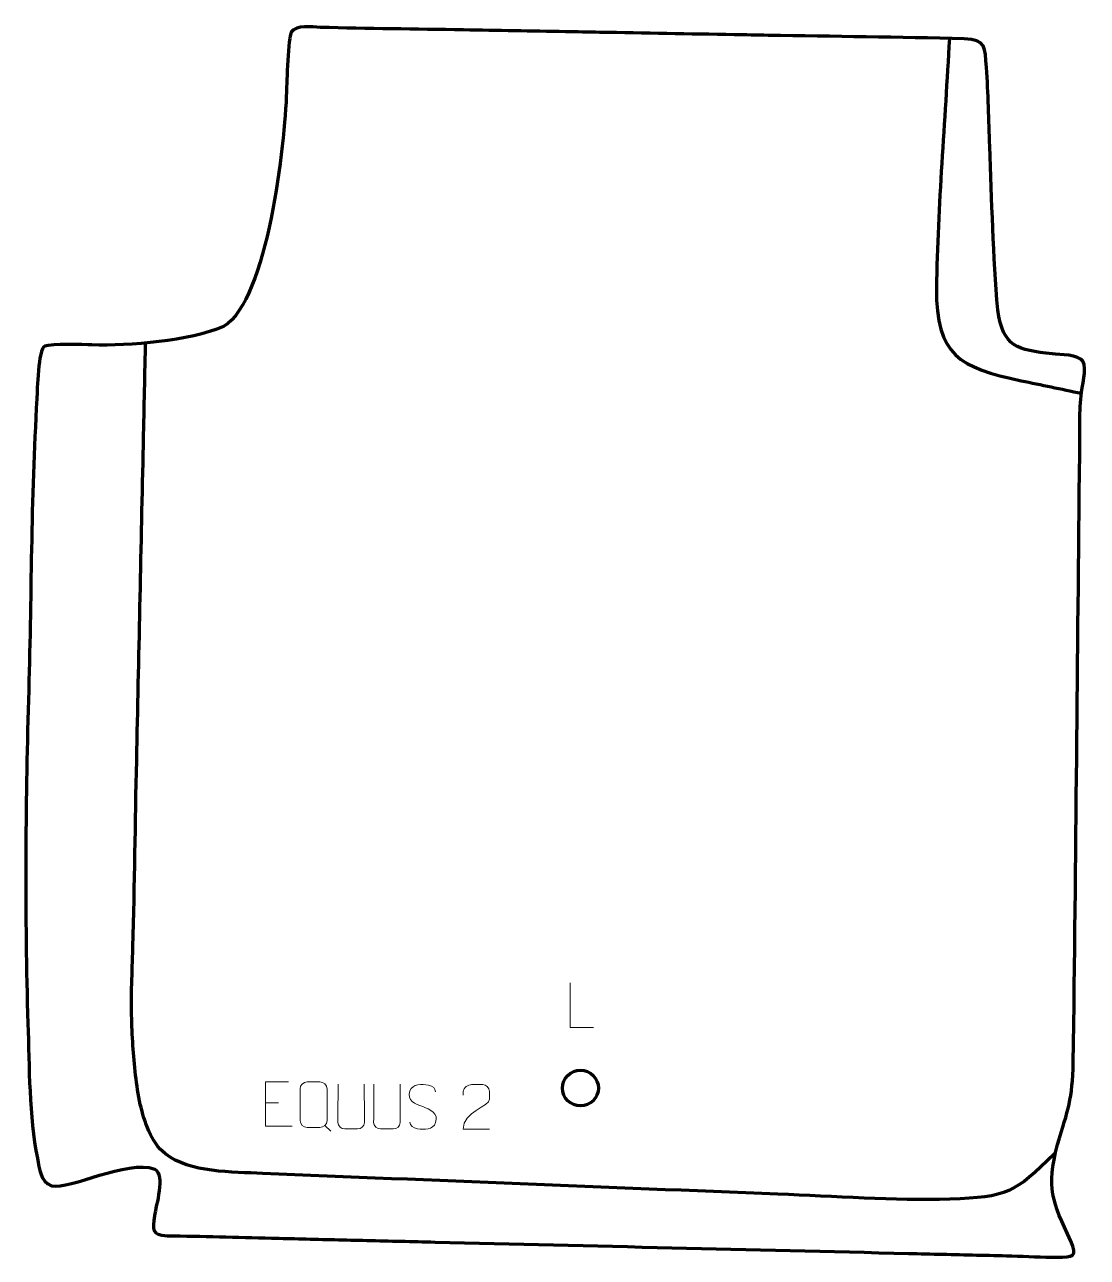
# Model space of a CAD drawing. Header units: millimetres. Extents: x 1405 to 1999, y 180 to 869.
import ezdxf

# ---------------------------------------------------------------- set-up
doc = ezdxf.new("R2010")
doc.units = ezdxf.units.MM
doc.header["$MEASUREMENT"] = 0
doc.layers.add('layer 1', color=7, linetype='Continuous')
doc.layers.add('layer 2', color=7, linetype='Continuous')

msp = doc.modelspace()

# ---------------------------------------------------------------- linework, layer by layer
at = {"layer": 'layer 1', "color": 142, "lineweight": 200}
msp.add_ellipse((1715.6566, 274.5089), major_axis=(0, 10), ratio=1, dxfattribs=at)
at = {"layer": 'layer 1', "color": 142, "lineweight": 158}
for points, knots in [([(1921.8642, 861.2568), (1919.3567, 814.9581), (1915.4297, 767.9898), (1914.6081, 721.6959), (1914.6081, 721.6959), (1914.5186, 684.1577), (1927.4463, 677.2913), (1962.0484, 669.9718), (1962.0484, 669.9718), (1973.226, 667.6073), (1984.3774, 665.3618), (1995.552, 662.923)], [0, 0, 0, 0, 0.25, 0.25, 0.25, 0.25, 0.5, 0.5, 0.5, 0.5, 1, 1, 1, 1]), ([(1980.603, 237.7356), (1958.1449, 215.7362), (1954.3276, 213.4729), (1922.1529, 212.4029), (1922.1529, 212.4029), (1890.8613, 211.3622), (1857.4454, 213.9883), (1826.0209, 215.2129), (1826.0209, 215.2129), (1730.014, 218.9543), (1633.978, 222.817), (1537.9817, 226.8194), (1537.9817, 226.8194), (1521.3352, 227.5137), (1497.0642, 227.0677), (1483.6321, 237.7719), (1483.6321, 237.7719), (1475.4441, 244.2969), (1472.0868, 255.6258), (1469.5854, 265.3956), (1469.5854, 265.3956), (1467.4158, 275.8444), (1466.2803, 287.5599), (1465.5068, 298.2271), (1465.5068, 298.2271), (1464.6894, 309.7157), (1464.5585, 321.1311), (1464.8168, 332.6414), (1464.8168, 332.6414), (1465.0121, 339.2985), (1465.3095, 345.9526), (1465.4875, 352.61), (1465.4875, 352.61), (1465.4875, 352.61), (1465.5122, 353.533), (1465.5122, 353.533), (1465.5122, 353.533), (1466.4053, 388.256), (1466.8591, 422.9894), (1467.5945, 457.7161), (1467.5945, 457.7161), (1468.8116, 514.9524), (1470.0341, 572.1887), (1471.2524, 629.425), (1471.2524, 629.425), (1471.6517, 648.1802), (1472.0509, 666.9355), (1472.4501, 685.6908), (1472.4501, 685.6908), (1472.4704, 686.6445), (1472.4907, 687.5981), (1472.511, 688.5518), (1472.511, 688.5518), (1472.511, 688.5518), (1472.5516, 690.4591), (1472.5516, 690.4591)], [0, 0, 0, 0, 0.06666667, 0.06666667, 0.06666667, 0.06666667, 0.13333333, 0.13333333, 0.13333333, 0.13333333, 0.2, 0.2, 0.2, 0.2, 0.26666667, 0.26666667, 0.26666667, 0.26666667, 0.33333333, 0.33333333, 0.33333333, 0.33333333, 0.4, 0.4, 0.4, 0.4, 0.46666667, 0.46666667, 0.46666667, 0.46666667, 0.53333333, 0.53333333, 0.53333333, 0.53333333, 0.6, 0.6, 0.6, 0.6, 0.66666667, 0.66666667, 0.66666667, 0.66666667, 0.73333333, 0.73333333, 0.73333333, 0.73333333, 0.8, 0.8, 0.8, 0.8, 0.86666667, 0.86666667, 0.86666667, 0.86666667, 1, 1, 1, 1])]:
    msp.add_open_spline(points, degree=3, knots=knots, dxfattribs=at)
at = {"layer": 'layer 1', "color": 250, "lineweight": 9}
for points, knots in [([(1722.8733, 308.3043), (1722.8733, 308.3043), (1709.9242, 308.3043), (1709.9242, 308.3043), (1709.9242, 308.3043), (1709.9242, 308.3043), (1709.9242, 333.2579), (1709.9242, 333.2579)], [0, 0, 0, 0, 0.33333333, 0.33333333, 0.33333333, 0.33333333, 1, 1, 1, 1]), ([(1552.5257, 278.0712), (1552.5257, 278.0712), (1539.6518, 278.0712), (1539.6518, 278.0712), (1539.6518, 278.0712), (1539.6518, 278.0712), (1539.6518, 253.1176), (1539.6518, 253.1176), (1539.6518, 253.1176), (1539.6518, 253.1176), (1554.5176, 253.1176), (1554.5176, 253.1176)], [0, 0, 0, 0, 0.25, 0.25, 0.25, 0.25, 0.5, 0.5, 0.5, 0.5, 1, 1, 1, 1]), ([(1562.8983, 277.8929), (1565.2661, 277.8929), (1567.6341, 277.8929), (1570.0021, 277.8929), (1570.0021, 277.8929), (1571.9839, 277.9291), (1574.0112, 276.4106), (1574.0383, 273.929), (1574.0383, 273.929), (1574.038, 268.0784), (1574.038, 262.2275), (1574.0383, 256.3761), (1574.0383, 256.3761), (1573.8961, 254.0108), (1572.1886, 252.5045), (1570.0021, 252.4935), (1570.0021, 252.4935), (1567.6281, 252.494), (1565.2543, 252.494), (1562.8808, 252.4935), (1562.8808, 252.4935), (1560.9209, 252.3863), (1558.9131, 254.3048), (1558.9246, 256.3585), (1558.9246, 256.3585), (1558.9249, 262.2325), (1558.9249, 268.1063), (1558.9246, 273.9797), (1558.9246, 273.9797), (1558.9289, 276.1563), (1560.7071, 277.9066), (1562.8983, 277.8929)], [0, 0, 0, 0, 0.11111111, 0.11111111, 0.11111111, 0.11111111, 0.22222222, 0.22222222, 0.22222222, 0.22222222, 0.33333333, 0.33333333, 0.33333333, 0.33333333, 0.44444444, 0.44444444, 0.44444444, 0.44444444, 0.55555556, 0.55555556, 0.55555556, 0.55555556, 0.66666667, 0.66666667, 0.66666667, 0.66666667, 0.77777778, 0.77777778, 0.77777778, 0.77777778, 1, 1, 1, 1]), ([(1594.8088, 276.6201), (1594.8084, 271.0806), (1594.9042, 260.8788), (1594.9046, 255.3384), (1594.9046, 255.3384), (1594.7648, 253.0989), (1593.0876, 251.6727), (1590.9399, 251.6622), (1590.9399, 251.6622), (1588.608, 251.6626), (1586.2761, 251.6626), (1583.9446, 251.6622), (1583.9446, 251.6622), (1582.0196, 251.5607), (1580.0475, 253.3772), (1580.0587, 255.3217), (1580.0587, 255.3217), (1580.059, 260.8836), (1580.1544, 271.059), (1580.154, 276.6201)], [0, 0, 0, 0, 0.16666667, 0.16666667, 0.16666667, 0.16666667, 0.33333333, 0.33333333, 0.33333333, 0.33333333, 0.5, 0.5, 0.5, 0.5, 0.66666667, 0.66666667, 0.66666667, 0.66666667, 1, 1, 1, 1]), ([(1614.8088, 276.6201), (1614.8084, 271.0806), (1614.9042, 260.8788), (1614.9046, 255.3384), (1614.9046, 255.3384), (1614.7648, 253.0989), (1613.0876, 251.6727), (1610.9399, 251.6622), (1610.9399, 251.6622), (1608.608, 251.6626), (1606.2761, 251.6626), (1603.9446, 251.6622), (1603.9446, 251.6622), (1602.0196, 251.5607), (1600.0475, 253.3772), (1600.0587, 255.3217), (1600.0587, 255.3217), (1600.059, 260.8836), (1600.1544, 271.059), (1600.154, 276.6201)], [0, 0, 0, 0, 0.16666667, 0.16666667, 0.16666667, 0.16666667, 0.33333333, 0.33333333, 0.33333333, 0.33333333, 0.5, 0.5, 0.5, 0.5, 0.66666667, 0.66666667, 0.66666667, 0.66666667, 1, 1, 1, 1]), ([(1627.4816, 264.1392), (1623.2333, 265.6096), (1618.3252, 267.4054), (1620.3303, 272.9257), (1620.3303, 272.9257), (1621.8338, 277.0656), (1627.0474, 276.6771), (1630.651, 276.076), (1630.651, 276.076), (1633.5116, 275.5988), (1634.3763, 274.3856), (1634.6869, 272.3015)], [0, 0, 0, 0, 0.25, 0.25, 0.25, 0.25, 0.5, 0.5, 0.5, 0.5, 1, 1, 1, 1]), ([(1664.8476, 251.4782), (1659.9332, 251.4785), (1655.0188, 251.4785), (1650.1047, 251.4782), (1650.1047, 251.4782), (1650.1047, 261.4105), (1664.7557, 264.0517), (1664.8476, 268.362), (1664.8476, 268.362), (1664.8473, 269.7861), (1664.8473, 271.2098), (1664.8476, 272.6331), (1664.8476, 272.6331), (1664.8307, 274.7102), (1662.7079, 276.435), (1661.0369, 276.4523), (1661.0369, 276.4523), (1658.9637, 276.4519), (1656.8908, 276.4519), (1654.8184, 276.4523), (1654.8184, 276.4523), (1652.9963, 276.4688), (1650.1716, 274.6767), (1650.1047, 272.5831), (1650.1047, 272.5831), (1650.1047, 272.5831), (1650.1047, 270.5283), (1650.1047, 270.5283)], [0, 0, 0, 0, 0.125, 0.125, 0.125, 0.125, 0.25, 0.25, 0.25, 0.25, 0.375, 0.375, 0.375, 0.375, 0.5, 0.5, 0.5, 0.5, 0.625, 0.625, 0.625, 0.625, 0.75, 0.75, 0.75, 0.75, 1, 1, 1, 1]), ([(1627.4816, 264.1391), (1631.5002, 262.4924), (1636.5297, 260.6041), (1634.6957, 255.2438), (1634.6957, 255.2438), (1633.2359, 250.9774), (1628.3251, 251.2341), (1624.599, 251.7888), (1624.599, 251.7888), (1621.849, 252.1986), (1620.6281, 253.4121), (1620.2501, 255.5243)], [0, 0, 0, 0, 0.25, 0.25, 0.25, 0.25, 0.5, 0.5, 0.5, 0.5, 1, 1, 1, 1])]:
    msp.add_open_spline(points, degree=3, knots=knots, dxfattribs=at)
for points in [[(1539.6518, 266.1915), (1539.6518, 266.1915), (1546.8199, 266.1915), (1546.8199, 266.1915)], [(1572.8284, 253.5915), (1572.8284, 253.5915), (1576.0386, 250.3846), (1576.0386, 250.3846)]]:
    msp.add_open_spline(points, degree=3, dxfattribs=at)
at = {"layer": 'layer 2', "color": 242, "lineweight": 158}
msp.add_open_spline([(1570.1776, 867.5305), (1596.7332, 866.7461), (1623.5869, 866.5735), (1650.1838, 866.0994), (1650.1838, 866.0994), (1669.2249, 865.76), (1688.266, 865.4206), (1707.3071, 865.0812), (1707.3071, 865.0812), (1713.6541, 864.9681), (1720.0011, 864.855), (1726.3481, 864.7418), (1726.3481, 864.7418), (1751.4189, 864.295), (1776.4896, 863.8481), (1801.5604, 863.4012), (1801.5604, 863.4012), (1807.9074, 863.2881), (1814.2545, 863.175), (1820.6015, 863.0618), (1820.6015, 863.0618), (1857.127, 862.4183), (1893.6577, 862.0708), (1930.1785, 861.1739), (1930.1785, 861.1739), (1942.5995, 860.6531), (1941.7457, 856.4273), (1942.5954, 845.1142), (1942.5954, 845.1142), (1943.6449, 830.6812), (1943.8175, 815.5935), (1944.4325, 801.0487), (1944.4325, 801.0487), (1945.6796, 770.7895), (1946.1787, 739.7134), (1948.9699, 709.6074), (1948.9699, 709.6074), (1951.7883, 688.554), (1959.9456, 687.1434), (1979.4577, 685.005), (1979.4577, 685.005), (1983.4989, 684.6463), (1994.3252, 684.5497), (1996.5123, 680.8407), (1996.5123, 680.8407), (1998.974, 676.666), (1995.9684, 666.6044), (1995.4312, 661.4601), (1995.4312, 661.4601), (1994.3933, 651.5211), (1994.8411, 639.1936), (1994.7279, 628.9676), (1994.7279, 628.9676), (1993.475, 515.6688), (1992.6601, 402.306), (1991.109, 289.0201), (1991.109, 289.0201), (1990.6048, 267.8486), (1988.2187, 262.6509), (1982.3179, 242.9816), (1982.3179, 242.9816), (1975.9002, 218.1613), (1979.4225, 211.2933), (1989.718, 188.9752), (1989.718, 188.9752), (1993.8045, 180.1167), (1990.8934, 179.9479), (1981.9374, 179.8998), (1981.9374, 179.8998), (1973.7856, 179.856), (1965.0774, 180.4842), (1956.8042, 180.6827), (1956.8042, 180.6827), (1956.8042, 180.6827), (1956.1378, 180.6987), (1956.1378, 180.6987), (1956.1378, 180.6987), (1949.7915, 180.8509), (1943.4453, 181.0031), (1937.099, 181.1553), (1937.099, 181.1553), (1924.4065, 181.4597), (1911.7139, 181.7642), (1899.0214, 182.0686), (1899.0214, 182.0686), (1810.8083, 184.1845), (1722.5951, 186.3003), (1634.382, 188.4161), (1634.382, 188.4161), (1621.6894, 188.7206), (1608.9969, 189.025), (1596.3044, 189.3295), (1596.3044, 189.3295), (1584.2465, 189.6187), (1572.1885, 189.9079), (1560.1306, 190.1971), (1560.1306, 190.1971), (1554.419, 190.3341), (1548.7073, 190.4711), (1542.9957, 190.6081), (1542.9957, 190.6081), (1523.4312, 191.0862), (1504.1861, 191.7867), (1484.5854, 191.8758), (1484.5854, 191.8758), (1475.802, 192.4962), (1476.6014, 195.1306), (1477.5505, 203.1271), (1477.5505, 203.1271), (1478.3492, 208.8491), (1483.6403, 225.8666), (1477.7834, 229.2137), (1477.7834, 229.2137), (1461.8762, 234.838), (1430.4527, 217.4051), (1420.0353, 219.8832), (1420.0353, 219.8832), (1413.6015, 222.4775), (1413.3808, 229.1327), (1412.0741, 235.2406), (1412.0741, 235.2406), (1407.495, 258.6311), (1407.531, 286.5568), (1406.7779, 310.5862), (1406.7779, 310.5862), (1404.9789, 371.3675), (1405.2823, 430.8516), (1407.1165, 491.6168), (1407.1165, 491.6168), (1408.75, 547.4759), (1408.4239, 604.0834), (1411.8106, 659.7881), (1411.8106, 659.7881), (1412.0307, 664.3584), (1412.3748, 687.6797), (1416.246, 689.2508), (1416.246, 689.2508), (1419.814, 690.6988), (1437.8927, 690.1791), (1442.5928, 689.9892), (1442.5928, 689.9892), (1463.8388, 689.4578), (1496.6925, 691.9579), (1516.1772, 700.2691), (1516.1772, 700.2691), (1540.9185, 715.3705), (1550.5418, 802.8897), (1551.3086, 831.4593), (1551.3086, 831.4593), (1551.442, 836.4285), (1552.3352, 862.2537), (1553.9753, 864.8492), (1553.9753, 864.8492), (1556.6292, 869.0493), (1565.8923, 867.7727), (1570.1776, 867.5305)], degree=3, knots=[0, 0, 0, 0, 0.025, 0.025, 0.025, 0.025, 0.05, 0.05, 0.05, 0.05, 0.075, 0.075, 0.075, 0.075, 0.1, 0.1, 0.1, 0.1, 0.125, 0.125, 0.125, 0.125, 0.15, 0.15, 0.15, 0.15, 0.175, 0.175, 0.175, 0.175, 0.2, 0.2, 0.2, 0.2, 0.225, 0.225, 0.225, 0.225, 0.25, 0.25, 0.25, 0.25, 0.275, 0.275, 0.275, 0.275, 0.3, 0.3, 0.3, 0.3, 0.325, 0.325, 0.325, 0.325, 0.35, 0.35, 0.35, 0.35, 0.375, 0.375, 0.375, 0.375, 0.4, 0.4, 0.4, 0.4, 0.425, 0.425, 0.425, 0.425, 0.45, 0.45, 0.45, 0.45, 0.475, 0.475, 0.475, 0.475, 0.5, 0.5, 0.5, 0.5, 0.525, 0.525, 0.525, 0.525, 0.55, 0.55, 0.55, 0.55, 0.575, 0.575, 0.575, 0.575, 0.6, 0.6, 0.6, 0.6, 0.625, 0.625, 0.625, 0.625, 0.65, 0.65, 0.65, 0.65, 0.675, 0.675, 0.675, 0.675, 0.7, 0.7, 0.7, 0.7, 0.725, 0.725, 0.725, 0.725, 0.75, 0.75, 0.75, 0.75, 0.775, 0.775, 0.775, 0.775, 0.8, 0.8, 0.8, 0.8, 0.825, 0.825, 0.825, 0.825, 0.85, 0.85, 0.85, 0.85, 0.875, 0.875, 0.875, 0.875, 0.9, 0.9, 0.9, 0.9, 0.925, 0.925, 0.925, 0.925, 0.95, 0.95, 0.95, 0.95, 1, 1, 1, 1], dxfattribs=at)

doc.saveas('drawing.dxf')
